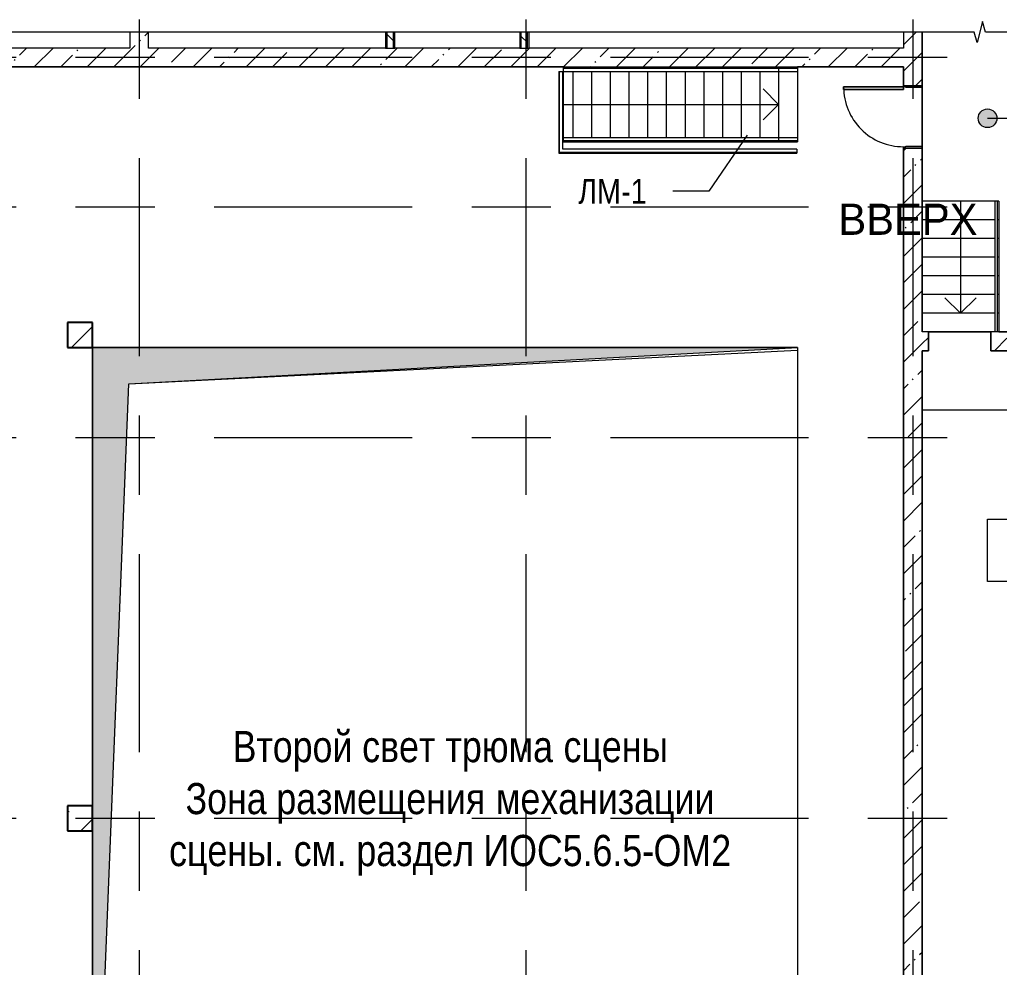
# Model space of a CAD drawing. Header units: millimetres. Extents: x 46431 to 216095, y -43515 to 31605.
# Drawn here: x 175907 to 191614, y -6074 to 9127 of the extents above; entities that cross this region are included whole.
import ezdxf

# ---------------------------------------------------------------- set-up
doc = ezdxf.new("R2010")
doc.units = ezdxf.units.MM
doc.linetypes.add('Осевые', pattern=[6350, 1270, -952.5, 3175, -952.5])
for name, color, linetype, lineweight in [('Верхние поручни', 7, 'Continuous', 9), ('Высотные отметки', 7, 'Continuous', 9), ('Двери', 7, 'Continuous', 9), ('Каркас_Импост', 7, 'Continuous', 9), ('Колонны', 7, 'Continuous', 9), ('Колонны-1', 7, 'Continuous', 25), ('Контуры', 7, 'Continuous', 9), ('Линии подступенков-1', 7, 'Continuous', 9), ('Линии свеса', 7, 'Continuous', 9), ('Общие ребра', 7, 'Continuous', 9), ('Ограждение', 7, 'Continuous', 9), ('Оси-2', 7, 'Осевые', 9), ('Панель', 7, 'Continuous', 9), ('Перекрытия', 7, 'Continuous', 9), ('Поручни', 7, 'Continuous', 9), ('Стены', 7, 'Continuous', 9), ('Стены-1', 7, 'Continuous', 18), ('Стрелки вверх', 7, 'Continuous', 9), ('Текстовые примечания', 7, 'Continuous', 9), ('Траектории лестницы', 7, 'Continuous', 9), ('Черная _1 сплошная', 7, 'Continuous', 9), ('Штриховка разреза-3', 7, 'Continuous', 9), ('Элементы узлов', 7, 'Continuous', 9)]:
    doc.layers.add(name, color=color, linetype=linetype, lineweight=lineweight)
doc.styles.add('Arial Narrow', font='Arial Narrow.ttf', dxfattribs={"height": 500})
doc.styles.add('Arial Narrow_2', font='Arial Narrow.ttf', dxfattribs={"height": 400})
doc.styles.add('Gabriola', font='', dxfattribs={"height": 500})
doc.styles.get('Gabriola').set_extended_font_data('Gabriola')
pattern_1 = [(45, (85893.1, 0), (-424.264, 424.264), [600, -100, 20, -100]), (45, (85893.1, 424), (-424.264, 424.264), [])]
pattern_2 = [(45, (85893.1, 0), (-212.132, 212.132), []), (135, (85893.1, 0), (-212.132, -212.132), [])]
pattern_3 = [(45, (0, 0), (-493.914, 493.914), []), (45, (493.9, 0), (-493.914, 493.914), [873.125, -174.625, 6.706, -167.919])]

# ---------------------------------------------------------------- blocks, each defined once
blk = doc.blocks.new('Колонна 22 - Колонна 40-55-733875-Фрагмент плана на отм_ -3_500')
at = {"layer": 'Колонны'}
h = blk.add_hatch(dxfattribs=at)
h.set_pattern_fill('FP_8', color=256, style=0, pattern_type=2)
h.set_pattern_definition(pattern_3)
h.paths.add_polyline_path([(91182, 3867), (91182, 4267), (90782, 4267), (90782, 3867)], flags=0)
h = blk.add_hatch(dxfattribs=at)
h.set_pattern_fill('FP_8', color=256, style=0, pattern_type=2)
h.set_pattern_definition(pattern_3)
h.paths.add_polyline_path([(91182, -3883), (91182, -3483), (90782, -3483), (90782, -3883)], flags=0)
h = blk.add_hatch(dxfattribs=at)
h.set_pattern_fill('FP_8', color=256, style=0, pattern_type=2)
h.set_pattern_definition(pattern_3)
h.paths.add_polyline_path([(91182, -11633), (91182, -11233), (90782, -11233), (90782, -11633)], flags=0)
at = {"layer": 'Колонны-1'}
for p, q in [((91182, 4267), (90782, 4267)), ((90782, 4267), (90782, 3867)), ((91182, 3867), (91182, 4267)), ((90782, 3867), (91182, 3867)), ((91182, -3483), (90782, -3483)), ((90782, -3483), (90782, -3883)), ((91182, -3883), (91182, -3483)), ((90782, -3883), (91182, -3883)), ((91182, -11233), (90782, -11233)), ((90782, -11233), (90782, -11633)), ((91182, -11633), (91182, -11233)), ((90782, -11633), (91182, -11633))]:
    blk.add_line(p, q, dxfattribs=at)
blk = doc.blocks.new('Ограждение - Ограждение-4849015-Фрагмент плана на отм_ -3_500')
at = {"layer": 'Поручни'}
for p, q in [((98657, 8297), (98675, 8297)), ((98657, 8297), (98657, 6985)), ((98664, 8297), (98676, 8297)), ((98671, 8297), (98721, 8297)), ((98671, 6998), (98671, 8297)), ((98672, 8297), (98676, 8297)), ((98721, 7048), (98721, 8297)), ((98675, 7002), (98657, 6985)), ((98657, 6985), (98675, 7002)), ((98657, 6985), (102476, 6985)), ((98664, 6991), (98676, 7004)), ((98676, 7004), (98664, 6991)), ((102476, 6998), (98671, 6998)), ((98676, 7004), (98672, 7000)), ((102476, 7048), (98721, 7048)), ((102476, 7048), (102476, 6998)), ((102476, 7004), (102476, 6991)), ((102476, 7004), (102476, 7000)), ((102476, 7002), (102476, 6985))]:
    blk.add_line(p, q, dxfattribs=at)
blk = doc.blocks.new('Ограждение - Ограждение-4849371-Фрагмент плана на отм_ -3_500')
at = {"layer": 'Поручни'}
for p, q in [((98732, 7237), (102182, 7237)), ((102182, 7237), (102482, 7237)), ((102482, 7237), (102482, 7187)), ((98732, 7187), (102182, 7187)), ((98732, 7173), (102182, 7173)), ((102182, 7187), (102482, 7187)), ((102182, 7173), (102482, 7173)), ((102482, 7193), (102482, 7189)), ((102482, 7193), (102482, 7173))]:
    blk.add_line(p, q, dxfattribs=at)
blk = doc.blocks.new('Ограждение - Ограждение-4849375-Фрагмент плана на отм_ -3_500')
at = {"layer": 'Поручни'}
for p, q in [((98732, 8361), (102182, 8361)), ((98732, 8347), (102182, 8347)), ((102182, 8361), (102482, 8361)), ((102182, 8347), (102482, 8347)), ((102482, 8361), (102482, 8342)), ((102482, 8347), (102482, 8297)), ((102482, 8346), (102482, 8342)), ((98732, 8297), (102182, 8297)), ((102182, 8297), (102482, 8297))]:
    blk.add_line(p, q, dxfattribs=at)
blk = doc.blocks.new('Дверь - Однопольная - ДВ2__21х10-6240680-Фрагмент плана на отм_ -3_500')
at = {"layer": 'Двери'}
for p, q in [((-479, -150), (-439, -150)), ((-479, -1108), (-479, -150)), ((-439, -150), (-439, -1108)), ((-439, -1108), (-479, -1108))]:
    blk.add_line(p, q, dxfattribs=at)
blk.add_arc((-479, -150), 958, 270, 0, dxfattribs=at)
at = {"layer": 'Каркас_Импост'}
for p, q in [((-500, 150), (-470, 150)), ((-500, -150), (-500, 150)), ((-470, 150), (-470, -110)), ((470, 150), (500, 150)), ((470, -110), (470, 150)), ((500, 150), (500, -150)), ((-480, -150), (-500, -150)), ((-480, -110), (-480, -150)), ((-470, -110), (-480, -110)), ((480, -110), (470, -110)), ((480, -150), (480, -110)), ((500, -150), (480, -150))]:
    blk.add_line(p, q, dxfattribs=at)
at = {"layer": 'Панель'}
for p, q in [((-439, -150), (-479, -150)), ((-479, -150), (-479, -1108)), ((-439, -1108), (-439, -150)), ((-479, -1108), (-439, -1108))]:
    blk.add_line(p, q, dxfattribs=at)
blk = doc.blocks.new('Тип верхнего поручня - Верхний поручень_Внутренний_-8465325-Фрагмент плана на отм_ -3_500')
at = {"layer": 'Верхние поручни'}
for p, q in [((105685, 6217), (105645, 6217)), ((105645, 6217), (105645, 4117)), ((105685, 6217), (105685, 4117)), ((105685, 4117), (105645, 4117))]:
    blk.add_line(p, q, dxfattribs=at)
blk = doc.blocks.new('Линия разрыва1 - М 200-5815359-Фрагмент плана на отм_ -3_500')
at = {"layer": 'Элементы узлов'}
for p, q in [((45, 172), (-44, -170)), ((90, 0), (45, 172)), ((-88, 0), (-24175, 0)), ((-44, -170), (-88, 0)), ((24175, 0), (90, 0))]:
    blk.add_line(p, q, dxfattribs=at)
blk = doc.blocks.new('Высотные отметки - Высотная отметка - Рамка_14мм длина-4459141-Фрагмент плана на отм_ -3_500')
at = {"layer": 'Высотные отметки'}
for p, q in [((7, 5), (-7, 5)), ((-7, 5), (-7, 0)), ((7, 0), (7, 5)), ((-7, 0), (7, 0))]:
    blk.add_line(p, q, dxfattribs=at)

msp = doc.modelspace()

# ---------------------------------------------------------------- hatches: boundary and pattern name
at = {"layer": 'Высотные отметки'}
h = msp.add_hatch(color=256, dxfattribs=at)
edge = h.paths.add_edge_path(flags=0)
edge.add_arc((191423.6, 7544.1), 150, 0, 360)
at = {"layer": 'Штриховка разреза-3'}
h = msp.add_hatch(dxfattribs=at)
h.set_pattern_fill('FP_4', color=256, style=0, pattern_type=2)
h.set_pattern_definition(pattern_1)
h.paths.add_polyline_path([(177974.7, 8667.1), (177974.7, 8927.1), (177674.7, 8927.1), (177674.7, 8667.1)], flags=0)
h = msp.add_hatch(dxfattribs=at)
h.set_pattern_fill('FP_1', color=256, style=0, pattern_type=2)
h.set_pattern_definition(pattern_2)
h.paths.add_polyline_path([(181899.7, 8667.1), (181899.7, 8927.1), (181799.7, 8927.1), (181799.7, 8667.1)], flags=0)
h = msp.add_hatch(dxfattribs=at)
h.set_pattern_fill('FP_1', color=256, style=0, pattern_type=2)
h.set_pattern_definition(pattern_2)
h.paths.add_polyline_path([(184049.7, 8667.1), (184049.7, 8927.1), (183949.7, 8927.1), (183949.7, 8667.1)], flags=0)
h = msp.add_hatch(dxfattribs=at)
h.set_pattern_fill('FP_4', color=256, style=0, pattern_type=2)
h.set_pattern_definition(pattern_1)
h.paths.add_polyline_path([(190074.7, -16032.9), (190374.7, -16032.9), (190374.7, -15432.9), (190074.7, -15432.9), (190074.7, -15732.9)], flags=0)
h.paths.add_polyline_path([(190374.7, -14432.9), (190374.7, 7067.1), (190074.7, 7067.1), (190074.7, -14432.9)], flags=0)
h.paths.add_polyline_path([(190374.7, 8067.1), (190374.7, 8927.1), (190074.7, 8927.1), (190074.7, 8067.1)], flags=0)
h = msp.add_hatch(dxfattribs=at)
h.set_pattern_fill('FP_4', color=256, style=0, pattern_type=2)
h.set_pattern_definition(pattern_1)
h.paths.add_polyline_path([(190072.7, 8367.1), (190074.7, 8367.1), (190074.7, 8667.1), (167424.7, 8667.1), (167424.7, 8367.1), (188431.5, 8367.1)], flags=0)
h = msp.add_hatch(dxfattribs=at)
h.set_pattern_fill('FP_4', color=256, style=0, pattern_type=2)
h.set_pattern_definition(pattern_1)
h.paths.add_polyline_path([(192525.7, 3817.1), (192500.7, 4117.1), (191474.7, 4117.1), (191474.7, 3817.1), (191483.1, 3817.1)], flags=0)
h.paths.add_polyline_path([(190374.7, 3817.1), (190474.7, 3817.1), (190474.7, 4117.1), (190374.7, 4117.1)], flags=0)
at = {"layer": 'Элементы узлов'}
msp.add_hatch(color=256, dxfattribs=at).paths.add_polyline_path([(177074.7, -11232.9), (177660.9, 3284), (188374.7, 3867.1), (177074.7, 3867.1), (177074.7, -10015.7)], flags=0)

# ---------------------------------------------------------------- linework, layer by layer
at = {"layer": 'Высотные отметки'}
msp.add_line((191423.6, 7544.1), (194825.8, 7544.1), dxfattribs=at)
msp.add_circle((191423.6, 7544.1), 150, dxfattribs=at)
at = {"layer": 'Контуры'}
for p, q in [((184624.7, 8367.1), (188374.7, 8367.1)), ((184624.7, 7167.1), (188374.7, 7167.1)), ((191603.2, 6217.1), (190374.7, 6217.1)), ((190374.7, 6217.1), (190374.7, 4117.1)), ((191603.2, 6217.1), (191603.2, 4117.1)), ((191603.2, 4117.1), (190374.7, 4117.1))]:
    msp.add_line(p, q, dxfattribs=at)
at = {"layer": 'Линии подступенков-1'}
for p, q in [((184774.7, 8367.1), (184774.7, 8360.9)), ((185074.7, 8367.1), (185074.7, 8360.9)), ((185374.7, 8367.1), (185374.7, 8360.9)), ((185674.7, 8367.1), (185674.7, 8360.9)), ((185974.7, 8367.1), (185974.7, 8360.9)), ((186274.7, 8367.1), (186274.7, 8360.9)), ((186574.7, 8367.1), (186574.7, 8360.9)), ((186874.7, 8367.1), (186874.7, 8360.9)), ((187174.7, 8367.1), (187174.7, 8360.9)), ((187474.7, 8367.1), (187474.7, 8360.9)), ((187774.7, 8367.1), (187774.7, 8360.9)), ((188074.7, 8367.1), (188074.7, 7167.1)), ((184774.7, 8297.2), (184774.7, 7237)), ((185074.7, 8297.2), (185074.7, 7237)), ((185374.7, 8297.2), (185374.7, 7237)), ((185674.7, 8297.2), (185674.7, 7237)), ((185974.7, 8297.2), (185974.7, 7237)), ((186274.7, 8297.2), (186274.7, 7237)), ((186574.7, 8297.2), (186574.7, 7237)), ((186874.7, 8297.2), (186874.7, 7237)), ((187174.7, 8297.2), (187174.7, 7237)), ((187474.7, 8297.2), (187474.7, 7237)), ((187774.7, 8297.2), (187774.7, 7237)), ((184774.7, 7173.4), (184774.7, 7167.1)), ((185074.7, 7173.4), (185074.7, 7167.1)), ((185374.7, 7173.4), (185374.7, 7167.1)), ((185674.7, 7173.4), (185674.7, 7167.1)), ((185974.7, 7173.4), (185974.7, 7167.1)), ((186274.7, 7173.4), (186274.7, 7167.1)), ((186574.7, 7173.4), (186574.7, 7167.1)), ((186874.7, 7173.4), (186874.7, 7167.1)), ((187174.7, 7173.4), (187174.7, 7167.1)), ((187474.7, 7173.4), (187474.7, 7167.1)), ((187774.7, 7173.4), (187774.7, 7167.1)), ((191603.2, 6217.1), (190374.7, 6217.1)), ((191537.8, 5917.1), (190374.7, 5917.1)), ((191603.2, 5917.1), (191577.8, 5917.1)), ((191537.8, 5617.1), (190374.7, 5617.1)), ((191603.2, 5617.1), (191577.8, 5617.1)), ((191537.8, 5317.1), (190374.7, 5317.1)), ((191603.2, 5317.1), (191577.8, 5317.1)), ((191537.8, 5017.1), (190374.7, 5017.1)), ((191603.2, 5017.1), (191577.8, 5017.1)), ((191537.8, 4717.1), (190374.7, 4717.1)), ((191603.2, 4717.1), (191577.8, 4717.1)), ((191537.8, 4417.1), (190374.7, 4417.1)), ((191603.2, 4417.1), (191577.8, 4417.1))]:
    msp.add_line(p, q, dxfattribs=at)
at = {"layer": 'Линии свеса'}
for p, q in [((184774.7, 8367.1), (184774.7, 8360.9)), ((185074.7, 8367.1), (185074.7, 8360.9)), ((185374.7, 8367.1), (185374.7, 8360.9)), ((185674.7, 8367.1), (185674.7, 8360.9)), ((185974.7, 8367.1), (185974.7, 8360.9)), ((186274.7, 8367.1), (186274.7, 8360.9)), ((186574.7, 8367.1), (186574.7, 8360.9)), ((186874.7, 8367.1), (186874.7, 8360.9)), ((187174.7, 8367.1), (187174.7, 8360.9)), ((187474.7, 8367.1), (187474.7, 8360.9)), ((187774.7, 8367.1), (187774.7, 8360.9)), ((188074.7, 8367.1), (188074.7, 7167.1)), ((184774.7, 8297.2), (184774.7, 7237)), ((185074.7, 8297.2), (185074.7, 7237)), ((185374.7, 8297.2), (185374.7, 7237)), ((185674.7, 8297.2), (185674.7, 7237)), ((185974.7, 8297.2), (185974.7, 7237)), ((186274.7, 8297.2), (186274.7, 7237)), ((186574.7, 8297.2), (186574.7, 7237)), ((186874.7, 8297.2), (186874.7, 7237)), ((187174.7, 8297.2), (187174.7, 7237)), ((187474.7, 8297.2), (187474.7, 7237)), ((187774.7, 8297.2), (187774.7, 7237)), ((184774.7, 7173.4), (184774.7, 7167.1)), ((185074.7, 7173.4), (185074.7, 7167.1)), ((185374.7, 7173.4), (185374.7, 7167.1)), ((185674.7, 7173.4), (185674.7, 7167.1)), ((185974.7, 7173.4), (185974.7, 7167.1)), ((186274.7, 7173.4), (186274.7, 7167.1)), ((186574.7, 7173.4), (186574.7, 7167.1)), ((186874.7, 7173.4), (186874.7, 7167.1)), ((187174.7, 7173.4), (187174.7, 7167.1)), ((187474.7, 7173.4), (187474.7, 7167.1)), ((187774.7, 7173.4), (187774.7, 7167.1)), ((191537.8, 5917.1), (190374.7, 5917.1)), ((191603.2, 5917.1), (191577.8, 5917.1)), ((191537.8, 5617.1), (190374.7, 5617.1)), ((191603.2, 5617.1), (191577.8, 5617.1)), ((191537.8, 5317.1), (190374.7, 5317.1)), ((191603.2, 5317.1), (191577.8, 5317.1)), ((191537.8, 5017.1), (190374.7, 5017.1)), ((191603.2, 5017.1), (191577.8, 5017.1)), ((191537.8, 4717.1), (190374.7, 4717.1)), ((191603.2, 4717.1), (191577.8, 4717.1)), ((191537.8, 4417.1), (190374.7, 4417.1)), ((191603.2, 4417.1), (191577.8, 4417.1))]:
    msp.add_line(p, q, dxfattribs=at)
at = {"layer": 'Общие ребра'}
for p, q in [((181799.7, 8667.1), (181799.7, 8927.1)), ((181899.7, 8667.1), (181899.7, 8927.1)), ((183949.7, 8667.1), (183949.7, 8927.1)), ((184049.7, 8667.1), (184049.7, 8927.1)), ((181774.7, 8667.1), (181799.7, 8667.1)), ((181799.7, 8667.1), (181899.7, 8667.1)), ((181899.7, 8667.1), (181924.7, 8667.1)), ((183924.7, 8667.1), (183949.7, 8667.1)), ((183949.7, 8667.1), (184049.7, 8667.1)), ((184049.7, 8667.1), (184074.7, 8667.1)), ((190074.7, 8367.1), (190074.7, 8067.1)), ((190074.7, 7067.1), (190074.7, -14432.9)), ((190374.7, 4117.1), (190374.7, 7067.1)), ((190374.7, 7067.1), (190374.7, 4117.1)), ((190374.7, 4117.1), (190376.7, 4117.1)), ((190374.7, 3817.1), (190474.7, 3817.1)), ((191474.7, 3817.1), (192525.7, 3817.1))]:
    msp.add_line(p, q, dxfattribs=at)
at = {"layer": 'Оси-2'}
for p, q in [((177824.7, 9127.1), (177824.7, -19674.5)), ((184024.7, 9127.1), (184024.7, -19674.5)), ((190224.7, 9127.1), (190224.7, -19674.5)), ((190774.7, 8517.1), (162896.4, 8517.1)), ((190774.7, 6117.1), (162896.4, 6117.1)), ((190774.7, 2417.1), (162896.4, 2417.1)), ((190774.7, -3682.9), (162896.4, -3682.9))]:
    msp.add_line(p, q, dxfattribs=at)
at = {"layer": 'Перекрытия'}
for p, q in [((190375.9, 8927.1), (190374.7, 8067.1)), ((184624.7, 8367.1), (174624.7, 8367.1)), ((184624.7, 7167.1), (184624.7, 8367.1)), ((184624.7, 7167.1), (184624.7, 8367.1)), ((190074.7, 8367.1), (188374.7, 8367.1)), ((188374.7, 8367.1), (188374.7, 7167.1)), ((190074.7, 8067.1), (190074.7, 8367.1)), ((190374.7, 8067.1), (190074.7, 8067.1)), ((188374.7, 7167.1), (184624.7, 7167.1)), ((188374.7, 7167.1), (184624.7, 7167.1)), ((190074.7, -14432.9), (190074.7, 7067.1)), ((190074.7, 7067.1), (190374.7, 7067.1)), ((190374.7, 7067.1), (190376.7, 6217.1)), ((191603.2, 6210.1), (191603.2, 5910.1)), ((191603.2, 5910.1), (191603.2, 5824.1)), ((191603.2, 5824.1), (191603.2, 4119.1)), ((191474.7, 4117.1), (190474.7, 4117.1)), ((190474.7, 4117.1), (190474.7, 3817.1)), ((191474.7, 3817.1), (191474.7, 4117.1)), ((191603.2, 4119.1), (192569.3, 4117.1)), ((177074.7, -3482.9), (177074.7, 3867.1)), ((177074.7, 3867.1), (188374.7, 3867.1)), ((177074.7, -3482.9), (177074.7, 3867.1)), ((177074.7, 3867.1), (188374.7, 3867.1)), ((188374.7, 3867.1), (188374.7, -11232.9)), ((188374.7, 3867.1), (188374.7, -11232.9)), ((190074.7, -11182.9), (190074.7, 3817.1)), ((190374.7, 3817.1), (190374.7, -11182.9)), ((190374.7, 3817.1), (190374.7, -11182.9)), ((190474.7, 3817.1), (190376.7, 3817.1)), ((190376.7, 3817.1), (190376.7, 2867.1)), ((194594.7, 3817.1), (191474.7, 3817.1)), ((190376.7, 2867.1), (194594.7, 2867.1)), ((176674.7, -3882.9), (176674.7, -3482.9)), ((176674.7, -3482.9), (177074.7, -3482.9)), ((176674.7, -3882.9), (176674.7, -3482.9)), ((176674.7, -3482.9), (177074.7, -3482.9)), ((177074.7, -3882.9), (176674.7, -3882.9)), ((177074.7, -3882.9), (176674.7, -3882.9)), ((177074.7, -11232.9), (177074.7, -3882.9)), ((177074.7, -11232.9), (177074.7, -3882.9))]:
    msp.add_line(p, q, dxfattribs=at)
at = {"layer": 'Стены'}
for p, q in [((190474.7, 4117.1), (191474.7, 4117.1)), ((190474.7, 3817.1), (190474.7, 4117.1)), ((191474.7, 4117.1), (191474.7, 3817.1))]:
    msp.add_line(p, q, dxfattribs=at)
at = {"layer": 'Стены-1'}
for p, q in [((177674.7, 8927.1), (177674.7, 8667.1)), ((177974.7, 8667.1), (177974.7, 8927.1)), ((181774.7, 8927.1), (181774.7, 8667.1)), ((181924.7, 8667.1), (181924.7, 8927.1)), ((183924.7, 8927.1), (183924.7, 8667.1)), ((184074.7, 8667.1), (184074.7, 8927.1)), ((190074.7, 8927.1), (190074.7, 8667.1)), ((190374.7, 8067.1), (190374.7, 8927.1)), ((190374.7, 8927.1), (190374.7, 7067.1)), ((190376.7, 4117.1), (190376.7, 8927.1)), ((177674.7, 8667.1), (168674.7, 8667.1)), ((181774.7, 8667.1), (177974.7, 8667.1)), ((183924.7, 8667.1), (181924.7, 8667.1)), ((190074.7, 8667.1), (184074.7, 8667.1)), ((167424.7, 8367.1), (190072.7, 8367.1)), ((190074.7, 8067.1), (190374.7, 8067.1)), ((190374.7, 7067.1), (190074.7, 7067.1)), ((190474.7, 4117.1), (190376.7, 4117.1)), ((190474.7, 3817.1), (190474.7, 4117.1)), ((192500.7, 4117.1), (191474.7, 4117.1)), ((191474.7, 4117.1), (191474.7, 3817.1)), ((190374.7, -11182.9), (190374.7, 3817.1))]:
    msp.add_line(p, q, dxfattribs=at)
at = {"layer": 'Стрелки вверх'}
for p, q in [((188074.7, 7767.1), (187824.7, 8017.1)), ((184624.7, 7767.1), (184774.7, 7767.1)), ((184774.7, 7767.1), (185074.7, 7767.1)), ((185074.7, 7767.1), (185374.7, 7767.1)), ((185374.7, 7767.1), (185674.7, 7767.1)), ((185674.7, 7767.1), (185974.7, 7767.1)), ((185974.7, 7767.1), (186274.7, 7767.1)), ((186274.7, 7767.1), (186574.7, 7767.1)), ((186574.7, 7767.1), (186874.7, 7767.1)), ((186874.7, 7767.1), (187174.7, 7767.1)), ((187174.7, 7767.1), (187474.7, 7767.1)), ((187474.7, 7767.1), (187774.7, 7767.1)), ((187774.7, 7767.1), (188074.7, 7767.1)), ((188074.7, 7767.1), (187824.7, 7517.1)), ((190989, 6217.1), (190989, 5917.1)), ((190989, 5917.1), (190989, 5617.1)), ((190989, 5617.1), (190989, 5317.1)), ((190989, 5317.1), (190989, 5017.1)), ((190989, 5017.1), (190989, 4717.1)), ((190989, 4717.1), (190989, 4417.1)), ((190989, 4417.1), (190739, 4667.1)), ((190989, 4417.1), (191239, 4667.1))]:
    msp.add_line(p, q, dxfattribs=at)
at = {"layer": 'Текстовые примечания'}
for p, q in [((187571.7, 7273.5), (186958.4, 6373.2)), ((186394, 6373.2), (186381.3, 6373.2)), ((186958.4, 6373.2), (186394, 6373.2))]:
    msp.add_line(p, q, dxfattribs=at)
at = {"layer": 'Черная _1 сплошная'}
for p, q in [((188374.7, 3867.1), (177074.7, 3867.1)), ((177074.7, 3867.1), (177074.7, -11232.9)), ((177660.9, 3284), (188374.7, 3867.1)), ((177660.9, 3284), (188374.7, 3826.6)), ((177074.7, -11232.9), (177660.9, 3284)), ((177074.7, -11232.9), (177660.9, 3284))]:
    msp.add_line(p, q, dxfattribs=at)

# ---------------------------------------------------------------- block references
at = {"layer": 'Верхние поручни'}
msp.add_blockref('Тип верхнего поручня - Верхний поручень_Внутренний_-8465325-Фрагмент плана на отм_ -3_500', (85893.1, 0), dxfattribs=at)
at = {"layer": 'Высотные отметки', "extrusion": (0, 0, -1), "xscale": 199.9999999999999, "yscale": 199.9999999999999, "zscale": 199.9999999999999, "rotation": 180}
msp.add_blockref('Высотные отметки - Высотная отметка - Рамка_14мм длина-4459141-Фрагмент плана на отм_ -3_500', (-192821.6, 1117.5), dxfattribs=at)
at = {"layer": 'Двери', "rotation": 270}
msp.add_blockref('Дверь - Однопольная - ДВ2__21х10-6240680-Фрагмент плана на отм_ -3_500', (190224.7, 7567.1), dxfattribs=at)
at = {"layer": 'Колонны'}
msp.add_blockref('Колонна 22 - Колонна 40-55-733875-Фрагмент плана на отм_ -3_500', (85893.1, 0), dxfattribs=at)
at = {"layer": 'Ограждение'}
for name in ['Ограждение - Ограждение-4849375-Фрагмент плана на отм_ -3_500', 'Ограждение - Ограждение-4849015-Фрагмент плана на отм_ -3_500', 'Ограждение - Ограждение-4849371-Фрагмент плана на отм_ -3_500']:
    msp.add_blockref(name, (85893.1, 0), dxfattribs=at)
at = {"layer": 'Элементы узлов'}
msp.add_blockref('Линия разрыва1 - М 200-5815359-Фрагмент плана на отм_ -3_500', (191299.7, 8927.1), dxfattribs=at)

# ---------------------------------------------------------------- texts
at = {"layer": 'Текстовые примечания', "attachment_point": 1}
for s, insert, char_height, width, style in [('ЛМ', (184863.6, 6573.2), 400, 833.755, 'Arial Narrow_2'), ('-1', (185551.6, 6573.2), 400, 513.08, 'Arial Narrow_2'), ('Второй', (179322.2, -2282), 500, 2324.894, 'Arial Narrow'), ('\\fArial Narrow|b0|i0|c204|p34|; ', (181240.5, -2282), 500, 192.405, 'Arial Narrow'), ('\\fArial Narrow|b0|i0|c204|p34|; ', (182576.6, -2282), 500, 192.405, 'Arial Narrow'), ('\\fArial Narrow|b0|i0|c204|p34|; ', (184468.4, -2282), 500, 192.405, 'Arial Narrow'), ('свет', (181399.2, -2282), 500, 1427.004, 'Arial Narrow'), ('трюма', (182735.4, -2282), 500, 2100.421, 'Arial Narrow'), ('сцены', (184627.1, -2282), 500, 2036.286, 'Arial Narrow'), ('Зона', (178568.2, -3115.5), 500, 1571.307, 'Arial Narrow'), ('\\fArial Narrow|b0|i0|c204|p34|; ', (179864.6, -3115.5), 500, 192.405, 'Arial Narrow'), ('\\fArial Narrow|b0|i0|c204|p34|; ', (183383.6, -3115.5), 500, 192.405, 'Arial Narrow'), ('\\fArial Narrow|b0|i0|c204|p34|; ', (187048.1, -3115.5), 500, 192.405, 'Arial Narrow'), ('размещения', (180023.4, -3115.5), 500, 4072.573, 'Arial Narrow'), ('механизации', (183542.3, -3115.5), 500, 4248.944, 'Arial Narrow'), ('сцены', (178303.6, -3948.9), 500, 2036.286, 'Arial Narrow'), ('см', (180301.2, -3948.9), 500, 833.755, 'Arial Narrow'), ('раздел', (181306.6, -3948.9), 500, 2276.793, 'Arial Narrow'), ('\\fArial Narrow|b0|i0|c204|p34|; ', (183185.2, -3948.9), 500, 192.405, 'Arial Narrow'), ('ИОС', (183343.9, -3948.9), 500, 1539.24, 'Arial Narrow'), ('5.6.5-', (184613.9, -3948.9), 500, 1763.713, 'Arial Narrow'), ('ОМ', (186069.1, -3948.9), 500, 1122.363, 'Arial Narrow'), ('\\fArial Narrow|b0|i0|c204|p34|;2', (186995.2, -3948.9), 500, 384.81, 'Arial Narrow'), ('. ', (179983.7, -3948.9), 500, 384.81, 'Arial Narrow'), ('. ', (180989.1, -3948.9), 500, 384.81, 'Arial Narrow')]:
    msp.add_mtext(s, dxfattribs=dict(at, insert=insert, char_height=char_height, width=width, style=style))
at = {"layer": 'Траектории лестницы', "insert": (189032.8, 6174.6), "char_height": 500, "width": 2347.452, "attachment_point": 1, "line_spacing_factor": 1.972649, "style": 'Gabriola'}
msp.add_mtext('ВВЕРХ', dxfattribs=at)

doc.saveas('drawing.dxf')
